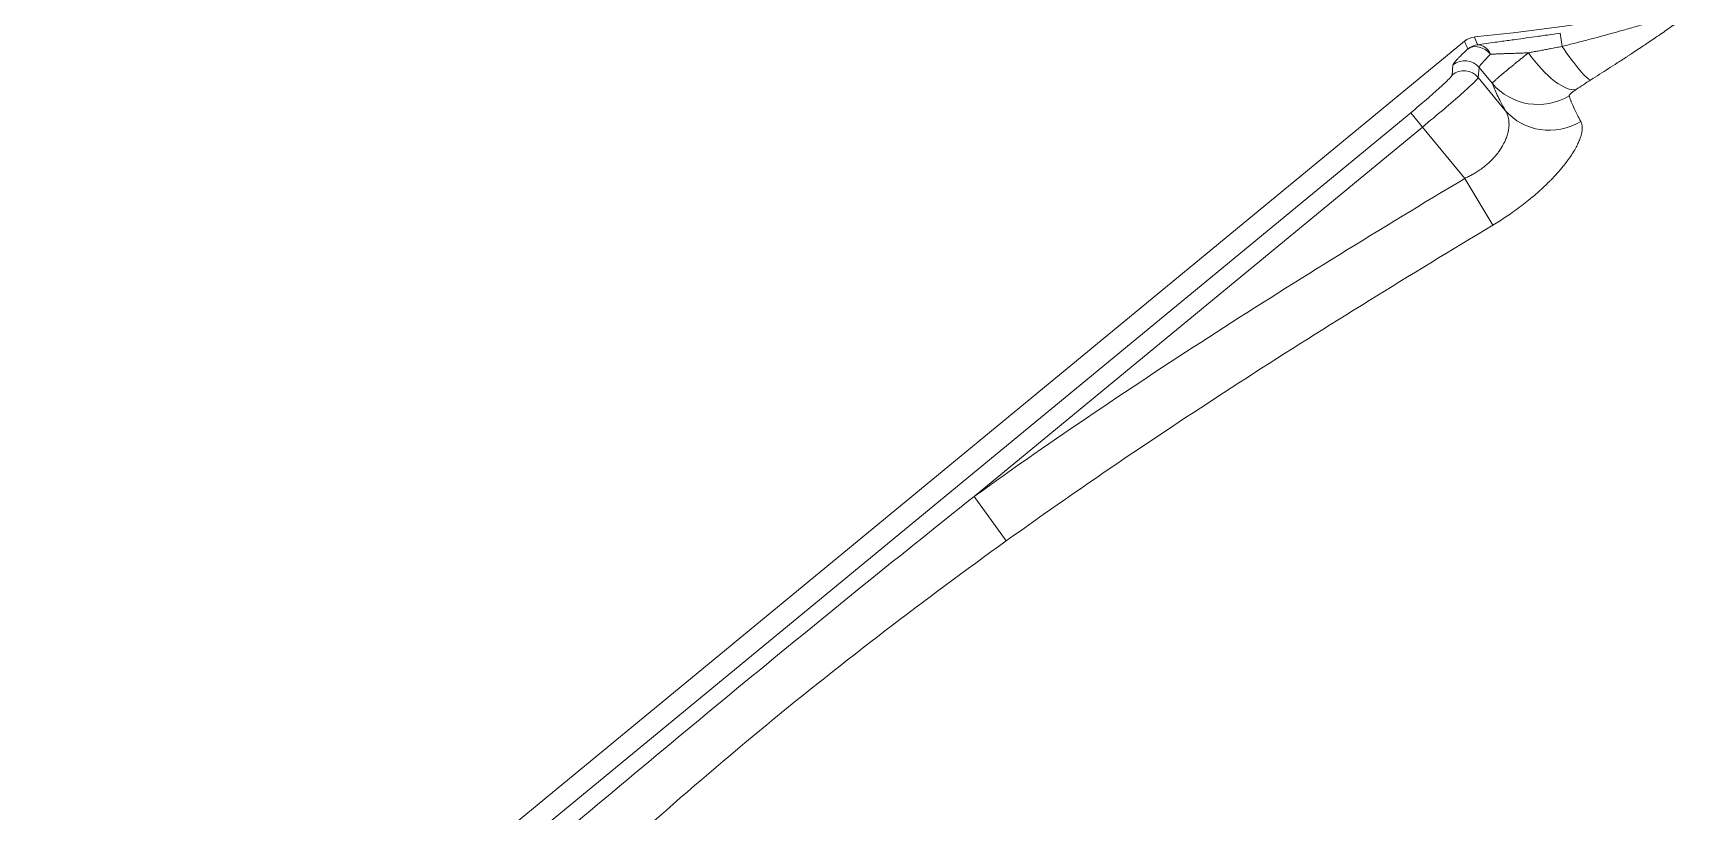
# Model space of a CAD drawing. Header units: millimetres. Extents: x -2122 to 22797, y 3569 to 89276.
# Drawn here: x 5260.9 to 5437.4, y 88160.9 to 88243.4 of the extents above; entities that cross this region are included whole.
import ezdxf

# ---------------------------------------------------------------- set-up
doc = ezdxf.new("R2010")
doc.units = ezdxf.units.MM
doc.header["$LTSCALE"] = 20
doc.layers.add('IA-DIBUJO', color=3, linetype='Continuous', lineweight=30)

msp = doc.modelspace()

# ---------------------------------------------------------------- linework, layer by layer
at = {"layer": 'IA-DIBUJO', "color": 3, "linetype": 'Continuous', "lineweight": 0, "extrusion": (0, 1, -2.22045e-16)}
for p, q in [((5422.89, 88242.01, 1283.42), (5422.69, 88243.41, 1283.42)), ((5412.55, 88242.57, 1283.42), (5260.88, 88117.54, 1283.42)), ((5411.33, 88240.06, 1283.42), (5411.23, 88238.98, 1283.42)), ((5414.01, 88238.71, 1283.42), (5414.11, 88239.79, 1283.42)), ((5414.11, 88239.79, 1283.42), (5415.5, 88238.1, 1283.42)), ((5416.87, 88235.23, 1283.42), (5414.01, 88238.71, 1283.42)), ((5406.85, 88234.98, 1283.42), (5269.59, 88121.84, 1283.42)), ((5406.85, 88234.98, 1283.42), (5408.1, 88233.46, 1283.42)), ((5360.6, 88194.3, 1283.42), (5408.1, 88233.46, 1283.42)), ((5408.1, 88233.46, 1283.42), (5412.59, 88228.02, 1283.42)), ((5415.57, 88223.07, 1283.42), (5412.59, 88228.02, 1283.42)), ((5363.99, 88189.57, 1283.42), (5360.6, 88194.3, 1283.42))]:
    msp.add_line(p, q, dxfattribs=at)
at = {"layer": 'IA-DIBUJO', "color": 3, "linetype": 'Continuous', "lineweight": 0, "extrusion": (0, -2.22045e-16, -1)}
for centre, radius, start, end in [((-5392.47, 88460.09, -1283.42), 218.1, 258.6481, 264.4384), ((-5413.8, 88241.05, -1283.42), 1.97, 50.4989, 84.4395)]:
    msp.add_arc(centre, radius, start, end, dxfattribs=at)
at = {"layer": 'IA-DIBUJO', "color": 3, "linetype": 'Continuous', "lineweight": 0}
for centre, major_axis, ratio, start_param, end_param in [((5414.15, 88240.22, 1283.42), (-1.35, 1.44), 0.767717, -1.619058, -0.081765), ((5414.15, 88240.22, 1283.42), (-1.82, -0.76), 0.998503, -1.86595, -1.275643), ((5414.15, 88240.22, 1283.42), (-0.3, 1.95), 0.717967, -1.166805, -0.075258), ((5412.48, 88237.45, 1283.42), (-1.97, 0.19), 0.997265, -2.354825, -0.786768), ((5412.59, 88238.53, 1283.42), (-1.97, 0.19), 0.997265, -2.354825, -0.786768)]:
    msp.add_ellipse(centre, major_axis=major_axis, ratio=ratio, start_param=start_param, end_param=end_param, dxfattribs=at)
at = {"layer": 'IA-DIBUJO', "color": 3, "linetype": 'Continuous', "lineweight": 0, "extrusion": (-3.69779e-32, -2.22045e-16, -1)}
msp.add_ellipse((5421.11, 88242.8, 1283.42), major_axis=(3.57, -5.22), ratio=0.363001, start_param=0.135048, end_param=1.53846, dxfattribs=at)
at = {"layer": 'IA-DIBUJO', "color": 3, "linetype": 'Continuous', "lineweight": 0, "extrusion": (2.46519e-32, -2.22045e-16, -1)}
msp.add_ellipse((5422.64, 88243.8, 1283.42), major_axis=(3.39, -5.33), ratio=0.122808, start_param=0.12085, end_param=1.3078, dxfattribs=at)
at = {"layer": 'IA-DIBUJO', "color": 3, "linetype": 'Continuous', "lineweight": 0, "extrusion": (-1.2326e-32, -2.22045e-16, -1)}
for centre, major_axis, ratio, start_param, end_param in [((5420.22, 88244.79, 1283.42), (6.1, 5.03), 0.06551, -3.089233, -2.447039), ((5421.74, 88239.25, 1283.42), (-5.52, -3.08), 0.960156, -1.603155, -0.188384)]:
    msp.add_ellipse(centre, major_axis=major_axis, ratio=ratio, start_param=start_param, end_param=end_param, dxfattribs=at)
at = {"layer": 'IA-DIBUJO', "color": 3, "linetype": 'Continuous', "lineweight": 0, "extrusion": (0, -2.22045e-16, -1)}
msp.add_ellipse((5420.37, 88242.12, 1283.42), major_axis=(-5.99, -2.03), ratio=0.989289, start_param=-1.792566, end_param=-0.366697, dxfattribs=at)
at = {"layer": 'IA-DIBUJO', "color": 3, "linetype": 'Continuous', "lineweight": 0}
for points, knots in [([(5435.22, 88245.53, 1283.42), (5435.22, 88245.53, 1283.42), (5435.23, 88245.52, 1283.42), (5435.23, 88245.52, 1283.42), (5435.22, 88245.52, 1283.42), (5435.21, 88245.51, 1283.42), (5435.2, 88245.51, 1283.42), (5435.19, 88245.5, 1283.42), (5435.19, 88245.5, 1283.42), (5435.17, 88245.49, 1283.42), (5435.15, 88245.48, 1283.42), (5435.11, 88245.47, 1283.42), (5435.09, 88245.46, 1283.42), (5435.05, 88245.45, 1283.42), (5435.05, 88245.45, 1283.42), (5435, 88245.43, 1283.42), (5434.97, 88245.42, 1283.42), (5434.89, 88245.39, 1283.42), (5434.85, 88245.38, 1283.42), (5434.77, 88245.35, 1283.42), (5434.73, 88245.34, 1283.42), (5434.62, 88245.3, 1283.42), (5434.55, 88245.28, 1283.42), (5434.4, 88245.23, 1283.42), (5434.32, 88245.2, 1283.42), (5434.17, 88245.15, 1283.42), (5434.09, 88245.13, 1283.42), (5433.98, 88245.09, 1283.42), (5433.96, 88245.09, 1283.42), (5433.8, 88245.04, 1283.42), (5433.67, 88245, 1283.42), (5433.41, 88244.92, 1283.42), (5433.27, 88244.87, 1283.42), (5432.99, 88244.79, 1283.42), (5432.85, 88244.75, 1283.42), (5432.6, 88244.67, 1283.42), (5432.49, 88244.64, 1283.42), (5432.16, 88244.54, 1283.42), (5431.94, 88244.47, 1283.42), (5431.49, 88244.34, 1283.42), (5431.25, 88244.27, 1283.42), (5430.78, 88244.13, 1283.42), (5430.53, 88244.06, 1283.42), (5430.04, 88243.92, 1283.42), (5429.79, 88243.85, 1283.42), (5429.44, 88243.75, 1283.42), (5429.34, 88243.72, 1283.42), (5428.86, 88243.59, 1283.42), (5428.48, 88243.48, 1283.42), (5427.71, 88243.27, 1283.42), (5427.31, 88243.16, 1283.42), (5426.51, 88242.95, 1283.42), (5426.1, 88242.84, 1283.42), (5425.27, 88242.62, 1283.42), (5424.85, 88242.51, 1283.42), (5424.01, 88242.29, 1283.42), (5423.58, 88242.19, 1283.42), (5423.06, 88242.06, 1283.42), (5422.97, 88242.03, 1283.42), (5422.89, 88242.01, 1283.42)], [0, 0, 0, 0, 0.000033329, 0.000033329, 0.000066866, 0.000066866, 0.000102508, 0.000102508, 0.000105918, 0.000105918, 0.000149782, 0.000149782, 0.00019734, 0.00019734, 0.000211835, 0.000211835, 0.000280445, 0.000280445, 0.000355178, 0.000355178, 0.000423671, 0.000423671, 0.000545335, 0.000545335, 0.000672659, 0.000672659, 0.000808005, 0.000808005, 0.000847342, 0.000847342, 0.001061945, 0.001061945, 0.001284783, 0.001284783, 0.001520164, 0.001520164, 0.001694684, 0.001694684, 0.002053692, 0.002053692, 0.00243321, 0.00243321, 0.002824455, 0.002824455, 0.003231228, 0.003231228, 0.003389368, 0.003389368, 0.004000932, 0.004000932, 0.004631701, 0.004631701, 0.005288518, 0.005288518, 0.00595802, 0.00595802, 0.006639849, 0.006639849, 0.006778736, 0.006778736, 0.006778736, 0.006778736]), ([(5429.67, 88240.86, 1283.42), (5429.69, 88240.87, 1283.42), (5429.7, 88240.88, 1283.42), (5429.76, 88240.91, 1283.42), (5429.8, 88240.94, 1283.42), (5429.89, 88241, 1283.42), (5429.94, 88241.03, 1283.42), (5430.08, 88241.13, 1283.42), (5430.17, 88241.19, 1283.42), (5430.28, 88241.26, 1283.42), (5430.28, 88241.26, 1283.42), (5430.5, 88241.4, 1283.42), (5430.7, 88241.54, 1283.42), (5430.98, 88241.72, 1283.42), (5431.04, 88241.76, 1283.42), (5431.45, 88242.03, 1283.42), (5431.79, 88242.26, 1283.42), (5432.34, 88242.63, 1283.42), (5432.55, 88242.78, 1283.42), (5433.01, 88243.09, 1283.42), (5433.26, 88243.26, 1283.42), (5433.72, 88243.58, 1283.42), (5433.94, 88243.73, 1283.42), (5434.22, 88243.93, 1283.42), (5434.29, 88243.98, 1283.42), (5434.38, 88244.04, 1283.42), (5434.41, 88244.06, 1283.42), (5434.66, 88244.24, 1283.42), (5434.88, 88244.39, 1283.42), (5435.24, 88244.65, 1283.42), (5435.37, 88244.74, 1283.42), (5435.59, 88244.9, 1283.42), (5435.67, 88244.96, 1283.42), (5435.77, 88245.04, 1283.42), (5435.79, 88245.05, 1283.42), (5435.85, 88245.09, 1283.42), (5435.9, 88245.13, 1283.42), (5436.04, 88245.23, 1283.42), (5436.13, 88245.3, 1283.42), (5436.31, 88245.43, 1283.42), (5436.38, 88245.49, 1283.42), (5436.54, 88245.61, 1283.42), (5436.62, 88245.67, 1283.42), (5436.75, 88245.78, 1283.42), (5436.8, 88245.82, 1283.42), (5436.89, 88245.89, 1283.42), (5436.92, 88245.92, 1283.42), (5436.98, 88245.97, 1283.42), (5437, 88245.98, 1283.42), (5437.06, 88246.03, 1283.42), (5437.1, 88246.07, 1283.42), (5437.14, 88246.11, 1283.42), (5437.15, 88246.11, 1283.42), (5437.19, 88246.16, 1283.42), (5437.23, 88246.19, 1283.42), (5437.27, 88246.23, 1283.42), (5437.28, 88246.24, 1283.42), (5437.31, 88246.27, 1283.42), (5437.32, 88246.29, 1283.42), (5437.36, 88246.35, 1283.42), (5437.37, 88246.37, 1283.42), (5437.36, 88246.39, 1283.42), (5437.35, 88246.39, 1283.42), (5437.35, 88246.39, 1283.42)], [-0.000000048, -0.000000048, -0.000000048, -0.000000048, 0.000024112, 0.000024112, 0.000104133, 0.000104133, 0.000193314, 0.000193314, 0.000369585, 0.000369585, 0.000386689, 0.000386689, 0.000773437, 0.000773437, 0.00090161, 0.00090161, 0.001546934, 0.001546934, 0.001970157, 0.001970157, 0.002456647, 0.002456647, 0.002901139, 0.002901139, 0.003040638, 0.003040638, 0.003093928, 0.003093928, 0.003571346, 0.003571346, 0.003867426, 0.003867426, 0.0040608, 0.0040608, 0.004099832, 0.004099832, 0.004205831, 0.004205831, 0.004441242, 0.004441242, 0.004640923, 0.004640923, 0.00487007, 0.00487007, 0.005027671, 0.005027671, 0.005153707, 0.005153707, 0.005221045, 0.005221045, 0.005382595, 0.005382595, 0.00541442, 0.00541442, 0.005596638, 0.005596638, 0.005673012, 0.005673012, 0.005801168, 0.005801168, 0.006138772, 0.006138772, 0.006187917, 0.006187917, 0.006187917, 0.006187917]), ([(5413.96, 88242.18, 1283.42), (5413.94, 88242.22, 1283.42), (5413.93, 88242.25, 1283.42), (5413.91, 88242.29, 1283.42), (5413.81, 88242.53, 1283.42), (5413.71, 88242.77, 1283.42), (5413.61, 88243.01, 1283.42)], [0.000887799, 0.000887799, 0.000887799, 0.000887799, 0.002, 0.002, 0.002, 0.00925243, 0.00925243, 0.00925243, 0.00925243]), ([(5422.69, 88243.41, 1283.42), (5422.39, 88243.36, 1283.42), (5422.09, 88243.32, 1283.42), (5421.79, 88243.28, 1283.42), (5421.49, 88243.24, 1283.42), (5421.19, 88243.2, 1283.42), (5420.89, 88243.16, 1283.42), (5420.68, 88243.13, 1283.42), (5420.48, 88243.1, 1283.42), (5420.28, 88243.07, 1283.42), (5419.49, 88242.96, 1283.42), (5418.71, 88242.86, 1283.42), (5417.97, 88242.75, 1283.42), (5417.48, 88242.69, 1283.42), (5417, 88242.62, 1283.42), (5416.55, 88242.56, 1283.42), (5416.3, 88242.52, 1283.42), (5416.05, 88242.49, 1283.42), (5415.82, 88242.45, 1283.42), (5415.14, 88242.36, 1283.42), (5414.52, 88242.27, 1283.42), (5413.96, 88242.18, 1283.42)], [0, 0, 0, 0, 0.000461262, 0.000461262, 0.000461262, 0.000924212, 0.000924212, 0.000924212, 0.001238675, 0.001238675, 0.001238675, 0.002478225, 0.002478225, 0.002478225, 0.003280936, 0.003280936, 0.003280936, 0.003719184, 0.003719184, 0.003719184, 0.004962359, 0.004962359, 0.004962359, 0.004962359]), ([(5412.9, 88241.74, 1283.42), (5412.56, 88241.42, 1283.42), (5412.26, 88241.14, 1283.42), (5412.03, 88240.9, 1283.42), (5411.95, 88240.82, 1283.42), (5411.87, 88240.74, 1283.42), (5411.81, 88240.67, 1283.42), (5411.79, 88240.65, 1283.42), (5411.77, 88240.63, 1283.42), (5411.75, 88240.61, 1283.42), (5411.62, 88240.47, 1283.42), (5411.52, 88240.36, 1283.42), (5411.46, 88240.27, 1283.42), (5411.39, 88240.18, 1283.42), (5411.35, 88240.12, 1283.42), (5411.34, 88240.08, 1283.42), (5411.34, 88240.07, 1283.42), (5411.33, 88240.06, 1283.42), (5411.33, 88240.06, 1283.42)], [0.8762429, 0.8762429, 0.8762429, 0.8762429, 1.098343, 1.098343, 1.098343, 1.1730731, 1.1730731, 1.1730731, 1.1973396, 1.1973396, 1.1973396, 1.3466721, 1.3466721, 1.3466721, 1.4942086, 1.4942086, 1.4942086, 1.5184364, 1.5184364, 1.5184364, 1.5184364]), ([(5412.55, 88242.57, 1283.42), (5412.62, 88242.41, 1283.42), (5412.73, 88242.13, 1283.42), (5412.85, 88241.86, 1283.42), (5412.9, 88241.74, 1283.42)], [0, 0, 0, 0, 0.004838551, 0.00836465, 0.00836465, 0.00836465, 0.00836465]), ([(5415.32, 88241.18, 1283.42), (5415.46, 88241.19, 1283.42), (5415.59, 88241.19, 1283.42), (5415.88, 88241.21, 1283.42), (5416.03, 88241.21, 1283.42), (5416.34, 88241.23, 1283.42), (5416.51, 88241.23, 1283.42), (5416.84, 88241.25, 1283.42), (5417.02, 88241.25, 1283.42), (5417.39, 88241.27, 1283.42), (5417.59, 88241.27, 1283.42), (5418.01, 88241.29, 1283.42), (5418.22, 88241.29, 1283.42), (5418.65, 88241.31, 1283.42), (5418.87, 88241.32, 1283.42), (5419.17, 88241.33, 1283.42), (5419.25, 88241.33, 1283.42), (5419.34, 88241.33, 1283.42)], [0, 0, 0, 0, 0.00027917, 0.00027917, 0.000566024, 0.000566024, 0.000871053, 0.000871053, 0.001176083, 0.001176083, 0.00152385, 0.00152385, 0.001872345, 0.001872345, 0.002222299, 0.002222299, 0.002352165, 0.002352165, 0.002352165, 0.002352165]), ([(5419.34, 88241.33, 1283.42), (5418.89, 88240.98, 1283.42), (5418.47, 88240.64, 1283.42), (5418.08, 88240.33, 1283.42), (5417.99, 88240.25, 1283.42), (5417.89, 88240.17, 1283.42), (5417.8, 88240.1, 1283.42), (5417.57, 88239.91, 1283.42), (5417.35, 88239.74, 1283.42), (5417.15, 88239.57, 1283.42), (5416.98, 88239.43, 1283.42), (5416.82, 88239.3, 1283.42), (5416.68, 88239.17, 1283.42), (5416.65, 88239.15, 1283.42), (5416.62, 88239.13, 1283.42), (5416.59, 88239.1, 1283.42), (5416.42, 88238.96, 1283.42), (5416.27, 88238.84, 1283.42), (5416.14, 88238.72, 1283.42), (5416.04, 88238.63, 1283.42), (5415.94, 88238.55, 1283.42), (5415.86, 88238.47, 1283.42), (5415.84, 88238.46, 1283.42), (5415.82, 88238.44, 1283.42), (5415.8, 88238.42, 1283.42), (5415.68, 88238.31, 1283.42), (5415.59, 88238.22, 1283.42), (5415.54, 88238.17, 1283.42), (5415.52, 88238.14, 1283.42), (5415.51, 88238.12, 1283.42), (5415.5, 88238.1, 1283.42)], [0, 0, 0, 0, 0.000921526, 0.000921526, 0.000921526, 0.001152155, 0.001152155, 0.001152155, 0.001728233, 0.001728233, 0.001728233, 0.002211671, 0.002211671, 0.002211671, 0.002304311, 0.002304311, 0.002304311, 0.002880388, 0.002880388, 0.002880388, 0.003342503, 0.003342503, 0.003342503, 0.003456466, 0.003456466, 0.003456466, 0.004226046, 0.004226046, 0.004226046, 0.004608621, 0.004608621, 0.004608621, 0.004608621]), ([(5422.89, 88242.01, 1283.42), (5422.67, 88241.97, 1283.42), (5422.46, 88241.93, 1283.42), (5422.04, 88241.85, 1283.42), (5421.83, 88241.81, 1283.42), (5421.46, 88241.74, 1283.42), (5421.3, 88241.71, 1283.42), (5420.96, 88241.64, 1283.42), (5420.79, 88241.61, 1283.42), (5420.45, 88241.54, 1283.42), (5420.28, 88241.51, 1283.42), (5419.94, 88241.45, 1283.42), (5419.78, 88241.42, 1283.42), (5419.52, 88241.37, 1283.42), (5419.43, 88241.35, 1283.42), (5419.34, 88241.33, 1283.42)], [0, 0, 0, 0, 0.000327964, 0.000327964, 0.000648353, 0.000648353, 0.000904875, 0.000904875, 0.001177252, 0.001177252, 0.00144487, 0.00144487, 0.001707347, 0.001707347, 0.00185804, 0.00185804, 0.00185804, 0.00185804]), ([(5425.93, 88238.46, 1283.42), (5426.56, 88238.86, 1283.42), (5427.19, 88239.26, 1283.42), (5428.12, 88239.86, 1283.42), (5428.43, 88240.06, 1283.42), (5428.9, 88240.36, 1283.42), (5429.06, 88240.46, 1283.42), (5429.28, 88240.6, 1283.42), (5429.35, 88240.65, 1283.42), (5429.42, 88240.7, 1283.42), (5429.43, 88240.7, 1283.42), (5429.52, 88240.76, 1283.42), (5429.6, 88240.81, 1283.42), (5429.67, 88240.86, 1283.42)], [0, 0, 0, 0, 0.001141701, 0.001141701, 0.001712551, 0.001712551, 0.001997976, 0.001997976, 0.002122912, 0.002122912, 0.002140688, 0.002140688, 0.002283401, 0.002283401, 0.002283401, 0.002283401]), ([(5411.23, 88238.98, 1283.42), (5411.22, 88238.92, 1283.42), (5411.11, 88238.77, 1283.42), (5410.67, 88238.32, 1283.42), (5410.35, 88238.01, 1283.42), (5409.54, 88237.28, 1283.42), (5409.06, 88236.85, 1283.42), (5408, 88235.94, 1283.42), (5407.43, 88235.46, 1283.42), (5406.85, 88234.98, 1283.42)], [4.764749, 4.764749, 4.764749, 4.764749, 5.144358, 5.144358, 5.523967, 5.523967, 5.903576, 5.903576, 6.283185, 6.283185, 6.283185, 6.283185]), ([(5408.1, 88233.46, 1283.42), (5408.88, 88234.1, 1283.42), (5409.64, 88234.74, 1283.42), (5411.06, 88235.94, 1283.42), (5411.71, 88236.51, 1283.42), (5412.79, 88237.47, 1283.42), (5413.23, 88237.87, 1283.42), (5413.83, 88238.46, 1283.42), (5413.99, 88238.64, 1283.42), (5414.01, 88238.71, 1283.42)], [0, 0, 0, 0, 0.379609, 0.379609, 0.759218, 0.759218, 1.138827, 1.138827, 1.518436, 1.518436, 1.518436, 1.518436]), ([(5415.5, 88238.1, 1283.42), (5415.62, 88237.76, 1283.42), (5415.79, 88237.34, 1283.42), (5416.02, 88236.86, 1283.42), (5416.25, 88236.39, 1283.42), (5416.53, 88235.84, 1283.42), (5416.87, 88235.23, 1283.42)], [0, 0, 0, 0, 0.003795928, 0.003795928, 0.003795928, 0.007591855, 0.007591855, 0.007591855, 0.007591855]), ([(5424.4, 88237.45, 1283.42), (5424.64, 88237.62, 1283.42), (5424.89, 88237.79, 1283.42), (5425.15, 88237.95, 1283.42), (5425.4, 88238.12, 1283.42), (5425.66, 88238.29, 1283.42), (5425.93, 88238.46, 1283.42)], [0, 0, 0, 0, 0.0004737853, 0.0004737853, 0.0004737853, 0.0009497758, 0.0009497758, 0.0009497758, 0.0009497758]), ([(5423.64, 88236.79, 1283.42), (5423.64, 88236.8, 1283.42), (5423.64, 88236.81, 1283.42), (5423.65, 88236.83, 1283.42), (5423.66, 88236.85, 1283.42), (5423.67, 88236.86, 1283.42), (5423.68, 88236.88, 1283.42), (5423.7, 88236.9, 1283.42), (5423.72, 88236.92, 1283.42), (5423.74, 88236.95, 1283.42), (5423.77, 88236.97, 1283.42), (5423.8, 88237, 1283.42), (5423.83, 88237.03, 1283.42), (5423.86, 88237.06, 1283.42), (5423.9, 88237.09, 1283.42), (5423.94, 88237.12, 1283.42), (5423.98, 88237.15, 1283.42), (5424.03, 88237.19, 1283.42), (5424.07, 88237.22, 1283.42), (5424.13, 88237.27, 1283.42), (5424.19, 88237.31, 1283.42), (5424.25, 88237.35, 1283.42), (5424.3, 88237.38, 1283.42), (5424.35, 88237.42, 1283.42), (5424.4, 88237.45, 1283.42)], [0, 0, 0, 0, 0.0001258164, 0.0001258164, 0.0001258164, 0.0002123415, 0.0002123415, 0.0002123415, 0.000319349, 0.000319349, 0.000319349, 0.0004272868, 0.0004272868, 0.0004272868, 0.0005363723, 0.0005363723, 0.0005363723, 0.0006466007, 0.0006466007, 0.0006466007, 0.0007729128, 0.0007729128, 0.0007729128, 0.0008704167, 0.0008704167, 0.0008704167, 0.0008704167]), ([(5424.88, 88234.05, 1283.42), (5424.75, 88234.28, 1283.42), (5424.63, 88234.5, 1283.42), (5424.42, 88234.92, 1283.42), (5424.32, 88235.12, 1283.42), (5424.2, 88235.38, 1283.42), (5424.16, 88235.46, 1283.42), (5424.12, 88235.55, 1283.42), (5424.11, 88235.58, 1283.42), (5424.07, 88235.66, 1283.42), (5424.05, 88235.72, 1283.42), (5424, 88235.83, 1283.42), (5423.98, 88235.88, 1283.42), (5423.94, 88235.97, 1283.42), (5423.92, 88236.02, 1283.42), (5423.88, 88236.11, 1283.42), (5423.87, 88236.15, 1283.42), (5423.83, 88236.23, 1283.42), (5423.82, 88236.27, 1283.42), (5423.79, 88236.34, 1283.42), (5423.78, 88236.38, 1283.42), (5423.75, 88236.45, 1283.42), (5423.74, 88236.48, 1283.42), (5423.72, 88236.55, 1283.42), (5423.71, 88236.58, 1283.42), (5423.69, 88236.64, 1283.42), (5423.68, 88236.67, 1283.42), (5423.66, 88236.73, 1283.42), (5423.65, 88236.75, 1283.42), (5423.64, 88236.78, 1283.42), (5423.64, 88236.78, 1283.42), (5423.64, 88236.79, 1283.42)], [0, 0, 0, 0, 0.001420925, 0.001420925, 0.002825918, 0.002825918, 0.003391707, 0.003391707, 0.003572269, 0.003572269, 0.004042908, 0.004042908, 0.004467038, 0.004467038, 0.004860051, 0.004860051, 0.005229767, 0.005229767, 0.005580718, 0.005580718, 0.005915839, 0.005915839, 0.006230284, 0.006230284, 0.006534887, 0.006534887, 0.006839712, 0.006839712, 0.007123798, 0.007123798, 0.007144537, 0.007144537, 0.007144537, 0.007144537]), ([(5416.87, 88235.23, 1283.42), (5416.96, 88235.1, 1283.42), (5417.03, 88234.96, 1283.42), (5417.09, 88234.82, 1283.42), (5417.13, 88234.72, 1283.42), (5417.16, 88234.62, 1283.42), (5417.18, 88234.52, 1283.42), (5417.22, 88234.39, 1283.42), (5417.24, 88234.25, 1283.42), (5417.26, 88234.11, 1283.42), (5417.27, 88233.99, 1283.42), (5417.27, 88233.86, 1283.42), (5417.27, 88233.73, 1283.42), (5417.27, 88233.71, 1283.42), (5417.27, 88233.69, 1283.42), (5417.27, 88233.66, 1283.42), (5417.26, 88233.52, 1283.42), (5417.25, 88233.37, 1283.42), (5417.23, 88233.22, 1283.42), (5417.2, 88233.08, 1283.42), (5417.18, 88232.94, 1283.42), (5417.14, 88232.8, 1283.42), (5417.13, 88232.77, 1283.42), (5417.12, 88232.74, 1283.42), (5417.11, 88232.7, 1283.42), (5417.07, 88232.54, 1283.42), (5417.01, 88232.37, 1283.42), (5416.94, 88232.2, 1283.42), (5416.89, 88232.07, 1283.42), (5416.83, 88231.94, 1283.42), (5416.77, 88231.81, 1283.42), (5416.76, 88231.8, 1283.42), (5416.76, 88231.8, 1283.42), (5416.76, 88231.79, 1283.42), (5416.74, 88231.75, 1283.42), (5416.72, 88231.71, 1283.42), (5416.7, 88231.68, 1283.42), (5416.57, 88231.42, 1283.42), (5416.41, 88231.17, 1283.42), (5416.23, 88230.91, 1283.42), (5416.19, 88230.86, 1283.42), (5416.15, 88230.8, 1283.42), (5416.11, 88230.74, 1283.42), (5416.08, 88230.71, 1283.42), (5416.06, 88230.68, 1283.42), (5416.03, 88230.64, 1283.42), (5415.94, 88230.52, 1283.42), (5415.83, 88230.4, 1283.42), (5415.73, 88230.28, 1283.42), (5415.61, 88230.15, 1283.42), (5415.5, 88230.03, 1283.42), (5415.37, 88229.91, 1283.42), (5415.31, 88229.84, 1283.42), (5415.24, 88229.78, 1283.42), (5415.17, 88229.71, 1283.42), (5415.15, 88229.69, 1283.42), (5415.12, 88229.67, 1283.42), (5415.1, 88229.65, 1283.42), (5414.96, 88229.52, 1283.42), (5414.82, 88229.4, 1283.42), (5414.66, 88229.28, 1283.42), (5414.51, 88229.16, 1283.42), (5414.36, 88229.04, 1283.42), (5414.19, 88228.93, 1283.42), (5414.12, 88228.88, 1283.42), (5414.05, 88228.83, 1283.42), (5413.98, 88228.79, 1283.42), (5413.97, 88228.78, 1283.42), (5413.96, 88228.77, 1283.42), (5413.95, 88228.76, 1283.42), (5413.82, 88228.68, 1283.42), (5413.7, 88228.61, 1283.42), (5413.57, 88228.53, 1283.42), (5413.44, 88228.46, 1283.42), (5413.31, 88228.38, 1283.42), (5413.18, 88228.31, 1283.42), (5413.04, 88228.24, 1283.42), (5412.9, 88228.17, 1283.42), (5412.76, 88228.1, 1283.42), (5412.7, 88228.08, 1283.42), (5412.65, 88228.05, 1283.42), (5412.59, 88228.02, 1283.42)], [0, 0, 0, 0, 0.000504598, 0.000504598, 0.000504598, 0.000830495, 0.000830495, 0.000830495, 0.001243719, 0.001243719, 0.001243719, 0.0015927, 0.0015927, 0.0015927, 0.001655029, 0.001655029, 0.001655029, 0.002045321, 0.002045321, 0.002045321, 0.00238905, 0.00238905, 0.00238905, 0.002469833, 0.002469833, 0.002469833, 0.002871832, 0.002871832, 0.002871832, 0.003167595, 0.003167595, 0.003167595, 0.0031854, 0.0031854, 0.0031854, 0.003270352, 0.003270352, 0.003270352, 0.003850418, 0.003850418, 0.003850418, 0.003981751, 0.003981751, 0.003981751, 0.004056504, 0.004056504, 0.004056504, 0.004335378, 0.004335378, 0.004335378, 0.004623993, 0.004623993, 0.004623993, 0.004778101, 0.004778101, 0.004778101, 0.004828658, 0.004828658, 0.004828658, 0.005136699, 0.005136699, 0.005136699, 0.005441408, 0.005441408, 0.005441408, 0.005574451, 0.005574451, 0.005574451, 0.005593909, 0.005593909, 0.005593909, 0.005816447, 0.005816447, 0.005816447, 0.006043848, 0.006043848, 0.006043848, 0.006275493, 0.006275493, 0.006275493, 0.006370801, 0.006370801, 0.006370801, 0.006370801]), ([(5415.57, 88223.07, 1283.42), (5415.8, 88223.21, 1283.42), (5416.03, 88223.35, 1283.42), (5416.26, 88223.49, 1283.42), (5416.49, 88223.64, 1283.42), (5416.71, 88223.79, 1283.42), (5416.94, 88223.94, 1283.42), (5417.16, 88224.09, 1283.42), (5417.38, 88224.24, 1283.42), (5417.6, 88224.39, 1283.42), (5417.66, 88224.43, 1283.42), (5417.73, 88224.48, 1283.42), (5417.8, 88224.53, 1283.42), (5417.82, 88224.54, 1283.42), (5417.84, 88224.56, 1283.42), (5417.86, 88224.57, 1283.42), (5418.38, 88224.94, 1283.42), (5418.87, 88225.32, 1283.42), (5419.35, 88225.71, 1283.42), (5419.51, 88225.84, 1283.42), (5419.66, 88225.97, 1283.42), (5419.82, 88226.1, 1283.42), (5419.85, 88226.12, 1283.42), (5419.89, 88226.15, 1283.42), (5419.92, 88226.18, 1283.42), (5420.22, 88226.43, 1283.42), (5420.51, 88226.69, 1283.42), (5420.79, 88226.95, 1283.42), (5421.06, 88227.21, 1283.42), (5421.33, 88227.47, 1283.42), (5421.59, 88227.72, 1283.42), (5421.62, 88227.76, 1283.42), (5421.66, 88227.8, 1283.42), (5421.69, 88227.83, 1283.42), (5421.94, 88228.08, 1283.42), (5422.17, 88228.33, 1283.42), (5422.39, 88228.58, 1283.42), (5422.61, 88228.83, 1283.42), (5422.82, 88229.07, 1283.42), (5423.02, 88229.31, 1283.42), (5423.05, 88229.35, 1283.42), (5423.08, 88229.39, 1283.42), (5423.11, 88229.43, 1283.42), (5423.25, 88229.61, 1283.42), (5423.38, 88229.78, 1283.42), (5423.51, 88229.95, 1283.42), (5423.54, 88230, 1283.42), (5423.57, 88230.04, 1283.42), (5423.6, 88230.08, 1283.42), (5423.63, 88230.12, 1283.42), (5423.65, 88230.16, 1283.42), (5423.68, 88230.19, 1283.42), (5423.82, 88230.39, 1283.42), (5423.95, 88230.59, 1283.42), (5424.07, 88230.78, 1283.42), (5424.07, 88230.79, 1283.42), (5424.08, 88230.81, 1283.42), (5424.09, 88230.82, 1283.42), (5424.11, 88230.85, 1283.42), (5424.13, 88230.88, 1283.42), (5424.15, 88230.91, 1283.42), (5424.37, 88231.28, 1283.42), (5424.55, 88231.63, 1283.42), (5424.68, 88231.96, 1283.42), (5424.71, 88232.02, 1283.42), (5424.74, 88232.08, 1283.42), (5424.76, 88232.14, 1283.42), (5424.77, 88232.16, 1283.42), (5424.77, 88232.17, 1283.42), (5424.78, 88232.19, 1283.42), (5424.78, 88232.19, 1283.42), (5424.78, 88232.2, 1283.42), (5424.78, 88232.2, 1283.42), (5424.83, 88232.33, 1283.42), (5424.87, 88232.45, 1283.42), (5424.9, 88232.56, 1283.42), (5424.92, 88232.62, 1283.42), (5424.93, 88232.67, 1283.42), (5424.94, 88232.72, 1283.42), (5424.95, 88232.74, 1283.42), (5424.95, 88232.75, 1283.42), (5424.95, 88232.77, 1283.42), (5424.99, 88232.9, 1283.42), (5425.01, 88233.03, 1283.42), (5425.02, 88233.15, 1283.42), (5425.02, 88233.18, 1283.42), (5425.02, 88233.21, 1283.42), (5425.02, 88233.24, 1283.42), (5425.02, 88233.25, 1283.42), (5425.03, 88233.26, 1283.42), (5425.03, 88233.26, 1283.42), (5425.04, 88233.5, 1283.42), (5425.01, 88233.71, 1283.42), (5424.95, 88233.89, 1283.42), (5424.93, 88233.94, 1283.42), (5424.9, 88234, 1283.42), (5424.88, 88234.05, 1283.42)], [0, 0, 0, 0, 0.00040918, 0.00040918, 0.00040918, 0.00082183, 0.00082183, 0.00082183, 0.00122915, 0.00122915, 0.00122915, 0.00135605, 0.00135605, 0.00135605, 0.00139494, 0.00139494, 0.00139494, 0.00238256, 0.00238256, 0.00238256, 0.0027121, 0.0027121, 0.0027121, 0.0027832, 0.0027832, 0.0027832, 0.00342567, 0.00342567, 0.00342567, 0.00406814, 0.00406814, 0.00406814, 0.00416136, 0.00416136, 0.00416136, 0.00479277, 0.00479277, 0.00479277, 0.00542419, 0.00542419, 0.00542419, 0.00552455, 0.00552455, 0.00552455, 0.00598551, 0.00598551, 0.00598551, 0.00610221, 0.00610221, 0.00610221, 0.00620049, 0.00620049, 0.00620049, 0.0067482, 0.0067482, 0.0067482, 0.00678024, 0.00678024, 0.00678024, 0.00687284, 0.00687284, 0.00687284, 0.00793408, 0.00793408, 0.00793408, 0.00813629, 0.00813629, 0.00813629, 0.00818897, 0.00818897, 0.00818897, 0.00820732, 0.00820732, 0.00820732, 0.00861725, 0.00861725, 0.00861725, 0.00881431, 0.00881431, 0.00881431, 0.00887, 0.00887, 0.00887, 0.00937001, 0.00937001, 0.00937001, 0.00949233, 0.00949233, 0.00949233, 0.00953101, 0.00953101, 0.00953101, 0.01053858, 0.01053858, 0.01053858, 0.01084838, 0.01084838, 0.01084838, 0.01084838]), ([(5412.59, 88228.02, 1283.42), (5403.72, 88222.69, 1283.42), (5394.92, 88217.28, 1283.42), (5386.23, 88211.68, 1283.42), (5377.55, 88206.09, 1283.42), (5368.99, 88200.32, 1283.42), (5360.6, 88194.3, 1283.42)], [0, 0, 0, 0, 0.01567761, 0.01567761, 0.01567761, 0.03135521, 0.03135521, 0.03135521, 0.03135521]), ([(5363.99, 88189.57, 1283.42), (5372.32, 88195.56, 1283.42), (5380.82, 88201.29, 1283.42), (5398.05, 88212.4, 1283.42), (5406.78, 88217.77, 1283.42), (5415.57, 88223.07, 1283.42)], [0.05823079, 0.05823079, 0.05823079, 0.05823079, 0.07376086, 0.07376086, 0.08929092, 0.08929092, 0.08929092, 0.08929092]), ([(5360.6, 88194.3, 1283.42), (5356.38, 88190.93, 1283.42), (5352.17, 88187.56, 1283.42), (5347.98, 88184.16, 1283.42), (5343.79, 88180.76, 1283.42), (5339.61, 88177.34, 1283.42), (5335.44, 88173.91, 1283.42), (5331.28, 88170.48, 1283.42), (5327.12, 88167.02, 1283.42), (5322.99, 88163.56, 1283.42), (5318.85, 88160.09, 1283.42), (5314.73, 88156.61, 1283.42), (5310.63, 88153.11, 1283.42)], [0, 0, 0, 0, 0.00819686, 0.00819686, 0.00819686, 0.01639248, 0.01639248, 0.01639248, 0.02459347, 0.02459347, 0.02459347, 0.03278496, 0.03278496, 0.03278496, 0.03278496]), ([(5314.64, 88148.87, 1283.42), (5318.51, 88152.54, 1283.42), (5322.44, 88156.14, 1283.42), (5326.44, 88159.68, 1283.42), (5330.43, 88163.21, 1283.42), (5334.49, 88166.67, 1283.42), (5338.6, 88170.07, 1283.42), (5342.72, 88173.46, 1283.42), (5346.89, 88176.78, 1283.42), (5351.13, 88180.03, 1283.42), (5355.36, 88183.28, 1283.42), (5359.66, 88186.46, 1283.42), (5363.99, 88189.57, 1283.42)], [0, 0, 0, 0, 0.00809751, 0.00809751, 0.00809751, 0.01619739, 0.01619739, 0.01619739, 0.02430315, 0.02430315, 0.02430315, 0.03241229, 0.03241229, 0.03241229, 0.03241229])]:
    msp.add_open_spline(points, degree=3, knots=knots, dxfattribs=at)

doc.saveas('drawing.dxf')
